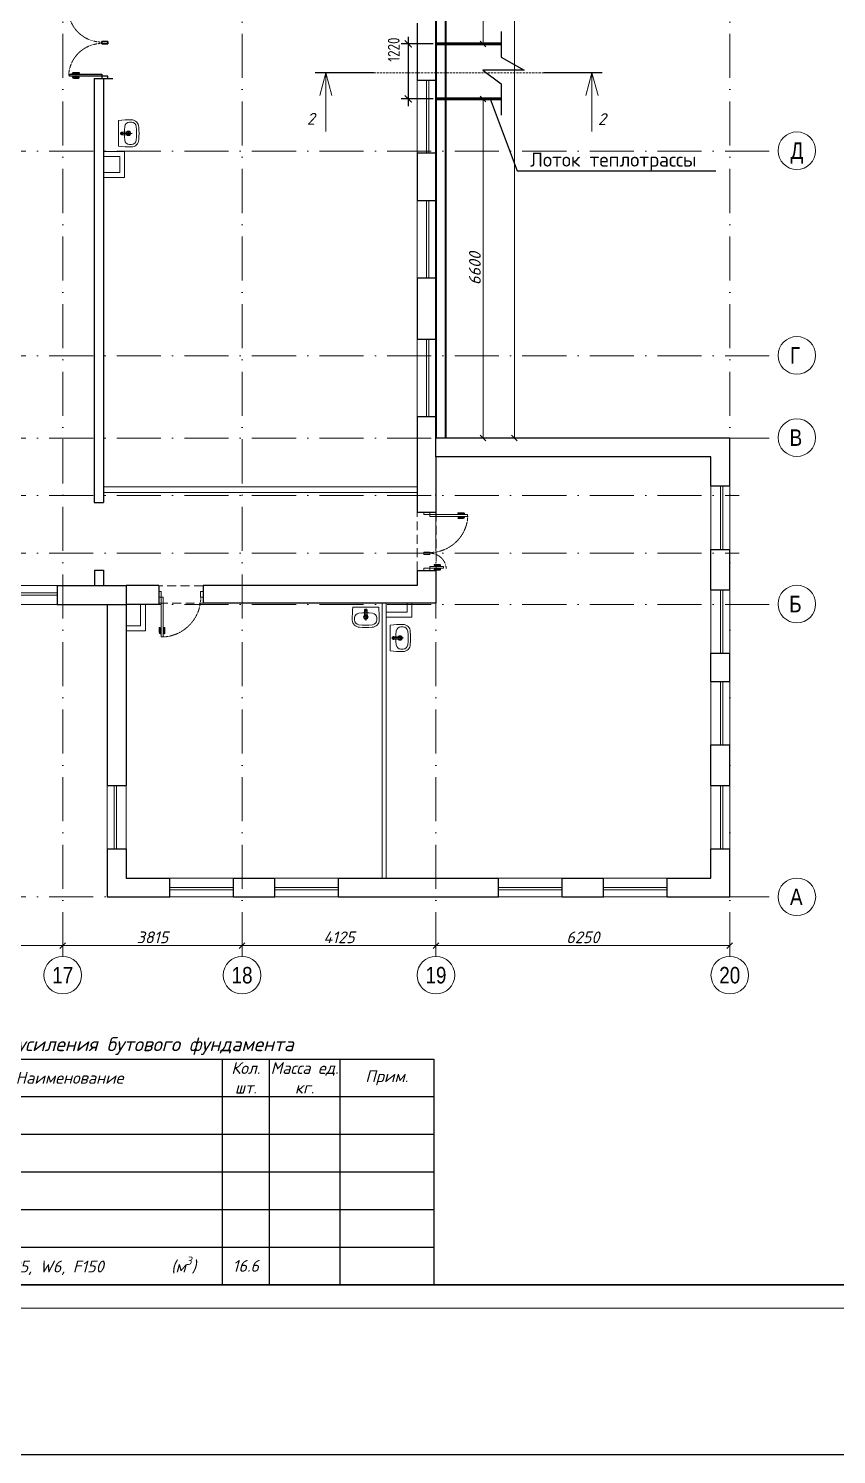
# Model space of a CAD drawing. Header units: millimetres. Extents: x 10124 to 8132345, y -95635 to 1386204.
# Drawn here: x 80125 to 97313, y -56025 to -25689 of the extents above; entities that cross this region are included whole.
import ezdxf
from ezdxf import colors
from ezdxf.entities.mleader import LeaderData, LeaderLine
from ezdxf.enums import TextEntityAlignment as Align
from ezdxf.math import Vec2, Vec3

# ---------------------------------------------------------------- set-up
doc = ezdxf.new("R2010")
doc.units = ezdxf.units.MM
for name, pattern in [('01_base$0$DASHED2', [0.375, 0.25, -0.125]), ('ADSK_Штрих_ш2 п1_5', [4.5, 3, -1.5]), ('DASHED2', [0.375, 0.25, -0.125]), ('HIDDEN', [9.525, 6.35, -3.175]), ('K5LT32768', [0]), ('OS', [5.75, 3.75, -1, 0, -1])]:
    doc.linetypes.add(name, pattern=pattern)
doc.layers.get('DEFPOINTS').update_dxf_attribs({"color": 1})
for name, color, linetype, lineweight in [('--дМой', 7, 'Continuous', 9), ('013', 7, 'Continuous', 13), ('Raz', 7, 'Continuous', 0), ('АР_Двери', 5, 'Continuous', 18), ('АР_Демонтаж_Стены', 250, 'Continuous', 18), ('АР_Оси', 193, 'Continuous', 9), ('Сан.техника', 153, 'Continuous', 9), ('ТЕКСТ', 214, 'Continuous', 20)]:
    doc.layers.add(name, color=color, linetype=linetype, lineweight=lineweight)
doc.layers.add('Демонтаж', color=7, linetype='DASHED2', lineweight=25, true_color=0xff0a0a)
doc.layers.add('К3 канажка д50', color=7, linetype='Continuous', lineweight=70, true_color=0x25670a)
doc.layers.add('ИД Размерная', color=7, linetype='Continuous')
doc.layers.add('ТЗК', color=250, linetype='Continuous')
doc.styles.add('01_base$0$UNKTextStyle_ISO', font='arial.ttf')
doc.styles.add('100', font='isocpeui.ttf', dxfattribs={"height": 250})
doc.styles.add('Arial', font='ARIALN.TTF')
doc.styles.add('GOST', font='isocpeur.TTF')
doc.styles.add('БДА100', font='romand.shx', dxfattribs={"width": 0.7})
doc.styles.add('ГОСТ', font='isocpeur.TTF')
doc.styles.add('ГОСТ 2.304', font='CS_Gost2304.shx')
doc.dimstyles.new('0.25', dxfattribs={"dimtxt": 250, "dimasz": 120, "dimexe": 50, "dimexo": 50, "dimgap": 50, "dimtad": 1, "dimlfac": 0.25, "dimtxsty": '100', "dimblk": 'OBLIQUE', "dimcen": 2.5, "dimclrt": 1, "dimadec": 0, "dimazin": 0, "dimtfac": 1, "dimtmove": 0, "dimatfit": 3, "dimfxl": 1, "dimlwd": 15, "dimlwe": 15, "dimarcsym": 0})
doc.dimstyles.new('100', dxfattribs={"dimtxt": 250, "dimasz": 120, "dimexe": 50, "dimexo": 50, "dimgap": 50, "dimtad": 1, "dimtxsty": '100', "dimblk": 'OBLIQUE', "dimcen": 2.5, "dimadec": 0, "dimazin": 0, "dimtfac": 1, "dimtmove": 0, "dimatfit": 3, "dimfxl": 1, "dimlwd": 15, "dimlwe": 15, "dimarcsym": 0})
doc.dimstyles.new('БДА1', dxfattribs={"dimtxt": 2, "dimasz": 1, "dimexe": 0.7, "dimexo": 0, "dimgap": 0.8, "dimtad": 1, "dimdec": 0, "dimrnd": 1, "dimzin": 0, "dimdsep": 46, "dimtxsty": 'БДА100', "dimblk": 'OBLIQUE', "dimcen": 2, "dimdle": 1, "dimadec": 0, "dimazin": 0, "dimtfac": 1, "dimtdec": 0, "dimtmove": 1, "dimatfit": 3, "dimldrblk": 'NONE', "dimfxl": 0.7, "dimtolj": 1, "dimtzin": 0, "dimlwd": -1, "dimlwe": -1, "dimarcsym": 0})
doc.dimstyles.new('СПДС$0', dxfattribs={"dimscale": 100, "dimtxt": 2.5, "dimasz": 1.5, "dimexe": 1.5, "dimexo": 0.625, "dimtad": 1, "dimdec": 0, "dimtxsty": 'ГОСТ 2.304', "dimblk": 'ARCHTICK', "dimcen": 2.5, "dimdle": 1.5, "dimclrd": 256, "dimclre": 256, "dimclrt": 256, "dimadec": 0, "dimazin": 0, "dimtfac": 1, "dimtdec": 0, "dimtmove": 1, "dimatfit": 3, "dimfxl": 1, "dimlwd": -1, "dimlwe": -1, "dimarcsym": 0})

# ---------------------------------------------------------------- blocks, each defined once
blk = doc.blocks.new('*U861')
for points in [[(0, -12.5), (0, 0), (5, 0), (5, -12.5), (0, -12.5)], [(85, -12.5), (85, 0), (90, 0), (90, -12.5), (85, -12.5)]]:
    blk.add_lwpolyline(points)
blk.add_lwpolyline([(5, -12.5), (5, -92.5), (9, -92.5), (9, -12.5)], close=True)
at = {"color": 8}
for points in [[(5, -86.5), (3.7, -86.5, -0.414214), (1, -83.8), (1, -73.2, -0.414214), (1.7, -72.5), (2.3, -72.5, -0.414214), (3, -73.2), (3, -83.8, 0.414214), (3.7, -84.5), (5, -84.5)], [(9, -86.5), (10.3, -86.5, 0.414214), (13, -83.8), (13, -73.2, 0.414214), (12.3, -72.5), (11.7, -72.5, 0.414214), (11, -73.2), (11, -83.8, -0.414214), (10.3, -84.5), (9, -84.5)]]:
    blk.add_lwpolyline(points, format="xyb", dxfattribs=at)
at = {"color": 8, "linetype": '01_base$0$DASHED2', "lineweight": 9}
blk.add_arc((4.5, -12.5), 81, 272.5473, 0, dxfattribs=at)
at = {"ltscale": 100, "style": '01_base$0$UNKTextStyle_ISO', "width": 0.8}
blk.add_attdef('МАРКА', text='', height=20, dxfattribs=at).set_placement((58.2, 22.1), align=Align.MIDDLE_CENTER)
blk = doc.blocks.new('*U858')
for points in [[(0, -12.5), (0, 0), (5, 0), (5, -12.5), (0, -12.5)], [(34, -12.5), (34, 0), (39, 0), (39, -12.5), (34, -12.5)]]:
    blk.add_lwpolyline(points)
at = {"color": 8}
for points in [[(5, -35.5), (3.7, -35.5, -0.414214), (1, -32.8), (1, -22.2, -0.414214), (1.7, -21.5), (2.3, -21.5, -0.414214), (3, -22.2), (3, -32.8, 0.414214), (3.7, -33.5), (5, -33.5)], [(9, -35.5), (10.3, -35.5, 0.414214), (13, -32.8), (13, -22.2, 0.414214), (12.3, -21.5), (11.7, -21.5, 0.414214), (11, -22.2), (11, -32.8, -0.414214), (10.3, -33.5), (9, -33.5)]]:
    blk.add_lwpolyline(points, format="xyb", dxfattribs=at)
blk.add_lwpolyline([(5, -12.5), (5, -41.5), (9, -41.5), (9, -12.5)], close=True)
at = {"color": 8, "linetype": '01_base$0$DASHED2', "lineweight": 9}
blk.add_arc((1.9, -12.5), 35.1, 272.5473, 0, dxfattribs=at)
at = {"ltscale": 100, "style": '01_base$0$UNKTextStyle_ISO', "width": 0.8}
blk.add_attdef('МАРКА', text='', height=20, dxfattribs=at).set_placement((58.2, 22.1), align=Align.MIDDLE_CENTER)
blk = doc.blocks.new('*U848')
at = {"color": 8}
for points in [[(5, 76.2), (3.7, 76.2, 0.414214), (1, 73.5), (1, 62.8, 0.414214), (1.7, 62.2), (2.3, 62.2, 0.414214), (3, 62.8), (3, 73.5, -0.414214), (3.7, 74.2), (5, 74.2)], [(9, 76.2), (10.3, 76.2, -0.414214), (13, 73.5), (13, 62.8, -0.414214), (12.3, 62.2), (11.7, 62.2, -0.414214), (11, 62.8), (11, 73.5, 0.414214), (10.3, 74.2), (9, 74.2)]]:
    blk.add_lwpolyline(points, format="xyb", dxfattribs=at)
blk.add_lwpolyline([(5, 12.5), (5, 82.2), (9, 82.2), (9, 12.5)], close=True)
for points in [[(0, 12.5), (0, 0), (5, 0), (5, 12.5), (0, 12.5)], [(74.7, 12.5), (74.7, 0), (79.7, 0), (79.7, 12.5), (74.7, 12.5)]]:
    blk.add_lwpolyline(points)
at = {"color": 8, "linetype": '01_base$0$DASHED2', "lineweight": 9}
blk.add_arc((4, 12.5), 71.7, 0, 87.4527, dxfattribs=at)
at = {"ltscale": 100, "style": '01_base$0$UNKTextStyle_ISO', "width": 0.8}
blk.add_attdef('МАРКА', text='', height=20, dxfattribs=at).set_placement((58.2, 34.6), align=Align.MIDDLE_CENTER)
blk = doc.blocks.new('*U849')
at = {"color": 8}
for points in [[(5, 75), (3.7, 75, 0.414214), (1, 72.3), (1, 61.7, 0.414214), (1.7, 61), (2.3, 61, 0.414214), (3, 61.7), (3, 72.3, -0.414214), (3.7, 73), (5, 73)], [(9, 75), (10.3, 75, -0.414214), (13, 72.3), (13, 61.7, -0.414214), (12.3, 61), (11.7, 61, -0.414214), (11, 61.7), (11, 72.3, 0.414214), (10.3, 73), (9, 73)]]:
    blk.add_lwpolyline(points, format="xyb", dxfattribs=at)
blk.add_lwpolyline([(5, 12.5), (5, 81), (9, 81), (9, 12.5)], close=True)
for points in [[(0, 12.5), (0, 0), (5, 0), (5, 12.5), (0, 12.5)], [(73.5, 12.5), (73.5, 0), (78.5, 0), (78.5, 12.5), (73.5, 12.5)]]:
    blk.add_lwpolyline(points)
at = {"color": 8, "linetype": '01_base$0$DASHED2', "lineweight": 9}
blk.add_arc((3.9, 12.5), 70.6, 0, 87.4527, dxfattribs=at)
at = {"ltscale": 100, "style": '01_base$0$UNKTextStyle_ISO', "width": 0.8}
blk.add_attdef('МАРКА', text='', height=20, dxfattribs=at).set_placement((58.2, 34.6), align=Align.MIDDLE_CENTER)
blk = doc.blocks.new('01_base$0$Раковина_550')
at = {"layer": 'Сан.техника'}
for p, q in [((-54, 211), (54, 211)), ((-29, 70), (29, 70)), ((-28, 71), (-28, 193)), ((-28, 193), (-28, 71)), ((-28, 71), (-28, 70)), ((-20, 213), (-20, 213)), ((0, 157), (0, 285)), ((0, 37), (0, 226)), ((0, 99), (0, 42)), ((12, 218), (12, 218)), ((28, 193), (28, 71)), ((28, 71), (28, 193)), ((28, 193), (28, 193)), ((28, 70), (28, 71))]:
    blk.add_line(p, q, dxfattribs=at)
at = {"layer": 'Сан.техника', "flags": 128}
blk.add_lwpolyline([(275, 0), (-275, 0, -0.025815), (-288, 275, -0.414214), (-134, 428, -0.047619), (134, 428, -0.414214), (288, 275, -0.025815)], format="xyb", close=True, dxfattribs=at)
at = {"layer": 'Сан.техника'}
for centre, radius in [((0, 211), 48), ((0, 211), 33.3), ((0, 70), 22.4)]:
    blk.add_circle(centre, radius, dxfattribs=at)
for centre, radius, start, end in [((-134, 274), 102, 96.1194, 179.7054), ((0, -978), 1362, 83.8806, 96.1194), ((134, 274), 102, 0.2946, 83.8806), ((2380, 261), 2617, 179.7054, 180.6902), ((-134, 231), 102, 180.6902, 263.8874), ((0, 1484), 1362, 263.8874, 276.1126), ((0, 193), 28.1, 359.9805, 180.0195), ((0, 193), 28.2, 0.0989, 0.3073), ((0, 70), 28.1, 359.6109, 359.6968), ((134, 231), 102, 276.1126, 359.3098), ((-2380, 261), 2617, 359.3098, 0.2946)]:
    blk.add_arc(centre, radius, start, end, dxfattribs=at)
for points, knots in [([(0, 41), (-2, 41), (-4, 42), (-6, 42), (-7, 42), (-9, 43), (-11, 44), (-13, 44), (-14, 45), (-16, 46), (-18, 47), (-19, 48), (-20, 50), (-22, 51), (-23, 53), (-24, 54), (-25, 56), (-26, 57), (-27, 59), (-27, 61), (-28, 63), (-28, 65), (-29, 66), (-29, 68), (-29, 70), (-29, 72), (-29, 74), (-28, 76), (-28, 76), (-28, 76), (-28, 76)], [0, 0, 0, 0, 1, 1, 1, 2, 2, 2, 3, 3, 3, 4, 4, 4, 5, 5, 5, 6, 6, 6, 7, 7, 7, 8, 8, 8, 9, 9, 9, 10, 10, 10, 10]), ([(29, 70), (29, 68), (29, 66), (28, 65), (28, 63), (27, 61), (27, 59), (26, 57), (25, 56), (24, 54), (23, 53), (22, 51), (20, 50), (19, 48), (18, 47), (16, 46), (14, 45), (13, 44), (11, 44), (9, 43), (7, 42), (6, 42), (4, 42), (2, 41), (0, 41)], [0, 0, 0, 0, 1, 1, 1, 2, 2, 2, 3, 3, 3, 4, 4, 4, 5, 5, 5, 6, 6, 6, 7, 7, 7, 8, 8, 8, 8]), ([(28, 76), (28, 76), (28, 76), (28, 76), (29, 74), (29, 72), (29, 70)], [0, 0, 0, 0, 1, 1, 1, 2, 2, 2, 2])]:
    blk.add_open_spline(points, degree=3, knots=knots, dxfattribs=at)
blk = doc.blocks.new('_OBLIQUE')
at = {"color": 0, "linetype": 'ByBlock'}
blk.add_line((-0.5, -0.5), (0.5, 0.5), dxfattribs=at)
blk = doc.blocks.new('*D1015')
at = {"layer": '013', "color": 0, "lineweight": 15, "ltscale": 100, "transparency": 16777216}
for p, q in [((77810, -44617), (77810, -45248)), ((80853, -44612), (80853, -45248)), ((77810, -45198), (80853, -45198))]:
    blk.add_line(p, q, dxfattribs=at)
at = {"layer": 'DEFPOINTS', "color": 0, "ltscale": 100, "transparency": 16777216}
for p in [(77810, -44567), (80853, -44562), (80853, -45198)]:
    blk.add_point(p, dxfattribs=at)
at = {"layer": '013', "color": 0, "lineweight": 15, "ltscale": 100, "transparency": 16777216, "xscale": 120, "yscale": 120, "zscale": 120, "rotation": 180}
blk.add_blockref('_OBLIQUE', (77810, -45198), dxfattribs=at)
at = {"layer": '013', "color": 0, "lineweight": 15, "ltscale": 100, "transparency": 16777216, "xscale": 120, "yscale": 120, "zscale": 120}
blk.add_blockref('_OBLIQUE', (80853, -45198), dxfattribs=at)
at = {"layer": '013', "color": 0, "ltscale": 100, "transparency": 16777216, "insert": (79332, -45023), "char_height": 250, "attachment_point": 5, "style": '100'}
blk.add_mtext('3045', dxfattribs=at)
blk = doc.blocks.new('*D1016')
at = {"layer": '013', "color": 0, "lineweight": 15, "ltscale": 100, "transparency": 16777216}
for p, q in [((80853, -44617), (80853, -45248)), ((84668, -44610), (84668, -45248)), ((80853, -45198), (84668, -45198))]:
    blk.add_line(p, q, dxfattribs=at)
at = {"layer": 'DEFPOINTS', "color": 0, "ltscale": 100, "transparency": 16777216}
for p in [(80853, -44567), (84668, -44560), (84668, -45198)]:
    blk.add_point(p, dxfattribs=at)
at = {"layer": '013', "color": 0, "lineweight": 15, "ltscale": 100, "transparency": 16777216, "xscale": 120, "yscale": 120, "zscale": 120, "rotation": 180}
blk.add_blockref('_OBLIQUE', (80853, -45198), dxfattribs=at)
at = {"layer": '013', "color": 0, "lineweight": 15, "ltscale": 100, "transparency": 16777216, "xscale": 120, "yscale": 120, "zscale": 120}
blk.add_blockref('_OBLIQUE', (84668, -45198), dxfattribs=at)
at = {"layer": '013', "color": 0, "ltscale": 100, "transparency": 16777216, "insert": (82761, -45023), "char_height": 250, "attachment_point": 5, "style": '100'}
blk.add_mtext('3815', dxfattribs=at)
blk = doc.blocks.new('*D1017')
at = {"layer": '013', "color": 0, "lineweight": 15, "ltscale": 100, "transparency": 16777216}
for p, q in [((84668, -44617), (84668, -45248)), ((88793, -44610), (88793, -45248)), ((84668, -45198), (88793, -45198))]:
    blk.add_line(p, q, dxfattribs=at)
at = {"layer": 'DEFPOINTS', "color": 0, "ltscale": 100, "transparency": 16777216}
for p in [(84668, -44567), (88793, -44560), (88793, -45198)]:
    blk.add_point(p, dxfattribs=at)
at = {"layer": '013', "color": 0, "lineweight": 15, "ltscale": 100, "transparency": 16777216, "xscale": 120, "yscale": 120, "zscale": 120, "rotation": 180}
blk.add_blockref('_OBLIQUE', (84668, -45198), dxfattribs=at)
at = {"layer": '013', "color": 0, "lineweight": 15, "ltscale": 100, "transparency": 16777216, "xscale": 120, "yscale": 120, "zscale": 120}
blk.add_blockref('_OBLIQUE', (88793, -45198), dxfattribs=at)
at = {"layer": '013', "color": 0, "ltscale": 100, "transparency": 16777216, "insert": (86730, -45023), "char_height": 250, "attachment_point": 5, "style": '100'}
blk.add_mtext('4125', dxfattribs=at)
blk = doc.blocks.new('*D1018')
at = {"layer": '013', "color": 0, "lineweight": 15, "ltscale": 100, "transparency": 16777216}
for p, q in [((88793, -44617), (88793, -45248)), ((95043, -44606), (95043, -45248)), ((88793, -45198), (95043, -45198))]:
    blk.add_line(p, q, dxfattribs=at)
at = {"layer": 'DEFPOINTS', "color": 0, "ltscale": 100, "transparency": 16777216}
for p in [(88793, -44567), (95043, -44556), (95043, -45198)]:
    blk.add_point(p, dxfattribs=at)
at = {"layer": '013', "color": 0, "lineweight": 15, "ltscale": 100, "transparency": 16777216, "xscale": 120, "yscale": 120, "zscale": 120, "rotation": 180}
blk.add_blockref('_OBLIQUE', (88793, -45198), dxfattribs=at)
at = {"layer": '013', "color": 0, "lineweight": 15, "ltscale": 100, "transparency": 16777216, "xscale": 120, "yscale": 120, "zscale": 120}
blk.add_blockref('_OBLIQUE', (95043, -45198), dxfattribs=at)
at = {"layer": '013', "color": 0, "ltscale": 100, "transparency": 16777216, "insert": (91918, -45023), "char_height": 250, "attachment_point": 5, "style": '100'}
blk.add_mtext('6250', dxfattribs=at)
blk = doc.blocks.new('*U850')
blk.add_lwpolyline([(5, 12.5), (5, 96.5), (9, 96.5), (9, 12.5)], close=True)
at = {"color": 8}
for points in [[(5, 90.5), (3.7, 90.5, 0.414214), (1, 87.8), (1, 77.2, 0.414214), (1.7, 76.5), (2.3, 76.5, 0.414214), (3, 77.2), (3, 87.8, -0.414214), (3.7, 88.5), (5, 88.5)], [(9, 90.5), (10.3, 90.5, -0.414214), (13, 87.8), (13, 77.2, -0.414214), (12.3, 76.5), (11.7, 76.5, -0.414214), (11, 77.2), (11, 87.8, 0.414214), (10.3, 88.5), (9, 88.5)]]:
    blk.add_lwpolyline(points, format="xyb", dxfattribs=at)
for points in [[(0, 12.5), (0, 0), (5, 0), (5, 12.5), (0, 12.5)], [(89, 12.5), (89, 0), (94, 0), (94, 12.5), (89, 12.5)]]:
    blk.add_lwpolyline(points)
at = {"color": 8, "linetype": '01_base$0$DASHED2', "lineweight": 9}
blk.add_arc((4.7, 12.5), 84.6, 0, 87.4527, dxfattribs=at)
at = {"ltscale": 100, "style": '01_base$0$UNKTextStyle_ISO', "width": 0.8}
blk.add_attdef('МАРКА', text='', height=20, dxfattribs=at).set_placement((58.2, 34.6), align=Align.MIDDLE_CENTER)
blk = doc.blocks.new('*D1063')
at = {"layer": '013', "color": 0, "lineweight": 15, "ltscale": 100, "transparency": 16777216}
for p, q in [((88844, -27188), (89846, -27188)), ((89796, -27188), (89796, -34401)), ((88843, -34401), (89846, -34401))]:
    blk.add_line(p, q, dxfattribs=at)
at = {"layer": 'DEFPOINTS', "color": 0, "ltscale": 100, "transparency": 16777216}
for p in [(88794, -27188), (88793, -34401), (89796, -34401)]:
    blk.add_point(p, dxfattribs=at)
at = {"layer": '013', "color": 0, "lineweight": 15, "ltscale": 100, "transparency": 16777216, "xscale": 120, "yscale": 120, "zscale": 120}
for p, rotation in [((89796, -27188), 90), ((89796, -34401), 270)]:
    blk.add_blockref('_OBLIQUE', p, dxfattribs=dict(at, rotation=rotation))
at = {"layer": '013', "color": 1, "ltscale": 100, "transparency": 16777216, "insert": (89621, -30795), "char_height": 250, "attachment_point": 5, "rotation": 90, "style": '100'}
blk.add_mtext('6600', dxfattribs=at)
blk = doc.blocks.new('*D1064')
at = {"layer": '013', "color": 0, "lineweight": 15, "ltscale": 100, "transparency": 16777216}
for p, q in [((88843, -16858), (89846, -16858)), ((89796, -26018), (89796, -16858)), ((88844, -26018), (89846, -26018))]:
    blk.add_line(p, q, dxfattribs=at)
at = {"layer": 'DEFPOINTS', "color": 0, "ltscale": 100, "transparency": 16777216}
for p in [(88793, -16858), (89796, -16858), (88794, -26018)]:
    blk.add_point(p, dxfattribs=at)
at = {"layer": '013', "color": 0, "lineweight": 15, "ltscale": 100, "transparency": 16777216, "xscale": 120, "yscale": 120, "zscale": 120}
for p, rotation in [((89796, -16858), 90), ((89796, -26018), 270)]:
    blk.add_blockref('_OBLIQUE', p, dxfattribs=dict(at, rotation=rotation))
at = {"layer": '013', "color": 1, "ltscale": 100, "transparency": 16777216, "insert": (89621, -21438), "char_height": 250, "attachment_point": 5, "rotation": 90, "style": '100'}
blk.add_mtext('10120', dxfattribs=at)
blk = doc.blocks.new('_ArchTick')
at = {"color": 0, "linetype": 'ByBlock', "const_width": 0.15}
blk.add_lwpolyline([(-0.5, -0.5), (0.5, 0.5)], dxfattribs=at)
blk = doc.blocks.new('*D1050')
at = {"layer": 'DEFPOINTS', "color": 0, "transparency": 16777216}
for p in [(88794, -26018), (88204, -27188), (88794, -27188)]:
    blk.add_point(p, dxfattribs=at)
at = {"layer": 'ИД Размерная', "transparency": 16777216}
for p, q in [((88732, -26018), (88054, -26018)), ((88204, -25868), (88204, -27338)), ((88732, -27188), (88054, -27188))]:
    blk.add_line(p, q, dxfattribs=at)
at = {"layer": 'ИД Размерная', "transparency": 16777216, "xscale": 150, "yscale": 150, "zscale": 150}
for p, rotation in [((88204, -26018), 90), ((88204, -27188), 270)]:
    blk.add_blockref('_ArchTick', p, dxfattribs=dict(at, rotation=rotation))
at = {"layer": 'ИД Размерная', "transparency": 16777216, "insert": (87895, -26137), "char_height": 250, "attachment_point": 5, "rotation": 90, "style": 'ГОСТ 2.304'}
blk.add_mtext('1220', dxfattribs=at)
blk = doc.blocks.new('_None')
blk = doc.blocks.new('*D1066')
at = {"layer": 'DEFPOINTS', "color": 0, "transparency": 16777216}
for p, q in [((0, 0), (0, -34.62)), ((594, 0), (594, -34.62)), ((-5, -31.12), (599, -31.12))]:
    blk.add_line(p, q, dxfattribs=at)
for p in [(0, 0), (594, 0), (594, -31.12)]:
    blk.add_point(p, dxfattribs=at)
at = {"layer": 'DEFPOINTS', "color": 0, "transparency": 16777216, "xscale": 5, "yscale": 5, "zscale": 5, "rotation": 180}
blk.add_blockref('_OBLIQUE', (0, -31.12), dxfattribs=at)
at = {"layer": 'DEFPOINTS', "color": 0, "transparency": 16777216, "xscale": 5, "yscale": 5, "zscale": 5}
blk.add_blockref('_OBLIQUE', (594, -31.12), dxfattribs=at)
at = {"layer": 'DEFPOINTS', "color": 0, "lineweight": 0, "transparency": 16777216, "insert": (105, -22.12), "char_height": 10, "attachment_point": 5, "style": 'БДА100'}
blk.add_mtext('\\A1;594', dxfattribs=at)
blk = doc.blocks.new('*T1107')
at = {"layer": '013', "color": 0, "linetype": 'ByBlock', "lineweight": 30, "ltscale": 100, "transparency": 16777216}
for p, q in [((0, 0), (18500, 0)), ((0, 0), (0, -4800)), ((1500, 0), (1500, -4800)), ((7500, 0), (7500, -4800)), ((14000, 0), (14000, -4800)), ((15000, 0), (15000, -4800)), ((16500, 0), (16500, -4800)), ((18500, 0), (18500, -4800)), ((0, -800), (18500, -800)), ((0, -1600), (18500, -1600)), ((0, -2400), (18500, -2400)), ((0, -3200), (18500, -3200)), ((0, -4000), (18500, -4000)), ((0, -4800), (18500, -4800))]:
    blk.add_line(p, q, dxfattribs=at)
at = {"layer": '013', "color": 0, "lineweight": 30, "ltscale": 100, "transparency": 16777216, "char_height": 250, "style": '100'}
for s, insert, width, attachment_point in [('Поз.', (750, -400), 1497, 5), ('Обозначение', (4500, -400), 5997, 5), ('Наименование', (10750, -400), 6497, 5), ('Кол. шт.', (14500, -400), 997, 5), ('Масса ед. кг.', (15750, -400), 1497, 5), ('Прим.', (17500, -400), 1997, 5), ('1', (750, -1200), 1497, 5), ('ГОСТ 34028-2016', (4500, -1200), 5997, 5), ('2', (750, -2000), 1497, 5), ('ГОСТ 34028-2016', (4500, -2000), 5997, 5), ('3', (750, -2800), 1497, 5), ('ГОСТ 34028-2016', (4500, -2800), 5997, 5), ('4', (750, -3600), 1497, 5), ('ГОСТ 34028-2016', (4500, -3600), 5997, 5), ('\\A1; Бетон кл. В25, W6, F150         (м{\\H0.7x;\\S3^ ;})', (7502, -4400), 6497, 4), ('16.6', (14500, -4400), 997, 5)]:
    blk.add_mtext(s, dxfattribs=dict(at, insert=insert, width=width, attachment_point=attachment_point))
blk = doc.blocks.new('*D1117')
at = {"layer": '013', "color": 0, "lineweight": 15, "ltscale": 100, "transparency": 16777216}
for p, q in [((89043, -16658), (90513, -16658)), ((90463, -34401), (90463, -16658)), ((89043, -34401), (90513, -34401))]:
    blk.add_line(p, q, dxfattribs=at)
at = {"layer": 'DEFPOINTS', "color": 0, "ltscale": 100, "transparency": 16777216}
for p in [(88993, -16658), (90463, -16658), (88993, -34401)]:
    blk.add_point(p, dxfattribs=at)
at = {"layer": '013', "color": 0, "lineweight": 15, "ltscale": 100, "transparency": 16777216, "xscale": 120, "yscale": 120, "zscale": 120}
for p, rotation in [((90463, -16658), 90), ((90463, -34401), 270)]:
    blk.add_blockref('_OBLIQUE', p, dxfattribs=dict(at, rotation=rotation))
at = {"layer": '013', "color": 0, "ltscale": 100, "transparency": 16777216, "insert": (90287, -23174), "char_height": 250, "attachment_point": 5, "rotation": 90, "style": '100'}
blk.add_mtext('17745', dxfattribs=at)
blk = doc.blocks.new('*U1065')
at = {"color": 137, "lineweight": 35, "ltscale": 10}
blk.add_line((8.04, 5), (589, 5), dxfattribs=at)
at = {"color": 44, "lineweight": 20, "ltscale": 10}
blk.add_line((0, 0), (594, 0), dxfattribs=at)
at = {"color": 44, "lineweight": 13, "style": 'GOST', "oblique": 10, "width": 0.8}
for tag in ['ФОРМАТВЕРТ', 'ФОРМАТГОРИЗ']:
    blk.add_attdef(tag, (542.98, 1.6), '', height=2, dxfattribs=at)
at = {"layer": 'DEFPOINTS', "color": 251, "lineweight": 0}
dim = blk.add_linear_dim(base=(594, -31.12), p1=(0, 0), p2=(594, 0), dimstyle='БДА1', override={"dimscale": 5}, dxfattribs=at)
dim.commit()
dim.dimension.update_dxf_attribs({"geometry": '*D1066', "text_midpoint": (105, -31.12), "dimtype": 160})

msp = doc.modelspace()

# ---------------------------------------------------------------- linework, layer by layer
at = {"layer": '--дМой', "lineweight": 30}
for p, q in [((87469.083, -26633.738), (86226.203, -26633.738)), ((92331.227, -26633.738), (91088.348, -26633.738))]:
    msp.add_line(p, q, dxfattribs=at)
at = {"layer": '--дМой', "linetype": 'ADSK_Штрих_ш2 п1_5', "ltscale": 15}
msp.add_line((91088.348, -26633.738), (87469.083, -26633.738), dxfattribs=at)
at = {"layer": '--дМой'}
for points in [[(86451.146, -27876.617), (86451.146, -26633.738), (86579.819, -27113.949), (86451.146, -26633.738), (86322.474, -27113.949)], [(92111.564, -27876.617), (92111.564, -26633.738), (92240.236, -27113.949), (92111.564, -26633.738), (91982.891, -27113.949)]]:
    msp.add_lwpolyline(points, dxfattribs=at)
msp.add_lwpolyline([(90182.386, -25749.235), (90182.386, -26298.59), (90667.443, -26578.638), (89791.755, -26578.638), (90182.386, -26864.424), (90182.386, -27533.163)])
at = {"layer": 'АР_Демонтаж_Стены', "linetype": 'HIDDEN', "lineweight": 20, "ltscale": 30}
for points in [[(88394.908, -35981.498), (88793.782, -35981.196), (88795.044, -37221.196), (88396.17, -37221.498)], [(82897.205, -37911.196), (83837.205, -37911.196), (83837.205, -37544.144), (82897.205, -37544.144)]]:
    msp.add_lwpolyline(points, close=True, dxfattribs=at)
at = {"layer": 'АР_Оси', "linetype": 'OS', "ltscale": 250}
for p, q in [((80853.108, -45428.314), (80853.108, -12136.619)), ((84668.108, -45428.314), (84668.108, -12136.619)), ((88792.52, -45428.314), (88792.52, -12136.619)), ((95042.52, -45428.314), (95042.52, -12136.619)), ((70502.808, -28296.196), (96070.045, -28296.196)), ((70502.808, -32651.196), (96070.045, -32651.196)), ((70502.808, -34401.196), (96070.045, -34401.196)), ((70502.808, -35624.777), (95242.52, -35624.777)), ((70502.808, -36853.656), (95242.52, -36853.656)), ((70502.808, -37941.196), (96070.045, -37941.196)), ((70502.808, -44161.196), (96070.045, -44161.196))]:
    msp.add_line(p, q, dxfattribs=at)
at = {"layer": 'Демонтаж', "color": 6, "linetype": 'ByBlock', "lineweight": 40, "ltscale": 100}
for points in [[(81616.969, -16658.06), (88992.52, -16658.06), (88992.52, -34401.196)], [(81616.969, -16858.06), (88792.52, -16858.06), (88792.52, -34401.196)]]:
    msp.add_lwpolyline(points, dxfattribs=at)
at = {"layer": 'К3 канажка д50', "lineweight": 60}
for p, q in [((88794.229, -26017.863), (90175.611, -26017.863)), ((88794.229, -27187.863), (90175.611, -27187.863))]:
    msp.add_line(p, q, dxfattribs=at)
at = {"layer": 'ТЗК', "lineweight": 30, "ltscale": 100}
for p, q in [((88392.52, -25574.694), (88392.52, -26784.694)), ((88792.52, -25574.694), (88792.52, -26784.694)), ((81520.24, -26752.853), (81920.24, -26752.853)), ((88392.52, -26784.694), (88792.52, -26784.694)), ((88392.52, -28334.694), (88792.52, -28334.694)), ((88392.52, -28334.694), (88392.52, -29344.694)), ((88792.52, -28334.694), (88792.52, -29344.694)), ((88392.52, -29344.694), (88792.52, -29344.694)), ((88392.52, -30994.694), (88792.52, -30994.694)), ((88392.52, -30994.694), (88392.52, -32294.694)), ((88792.52, -30994.694), (88792.52, -32294.694)), ((88392.52, -32294.694), (88792.52, -32294.694)), ((88392.52, -33944.694), (88792.52, -33944.694)), ((88792.52, -34801.196), (88792.52, -34401.196)), ((94642.52, -35421.136), (95042.52, -35421.136)), ((81520.24, -35772.335), (81720.24, -35772.335)), ((88405.02, -35981.196), (88792.52, -35981.196)), ((94642.52, -36771.136), (95042.52, -36771.136)), ((81526.606, -37212.335), (81721.44, -37212.335)), ((88392.52, -37221.196), (88792.52, -37221.196)), ((80736.101, -37541.196), (80736.101, -37941.196)), ((82897.205, -37541.196), (82897.205, -37941.196)), ((83837.205, -37541.196), (83837.205, -37911.196)), ((94642.52, -37631.136), (95042.52, -37631.136)), ((81800.24, -37941.196), (82200.24, -37941.196)), ((94642.52, -38981.136), (95042.52, -38981.136)), ((94642.52, -39581.256), (95042.52, -39581.256)), ((94642.52, -40931.256), (95042.52, -40931.256)), ((81800.24, -41791.256), (82200.24, -41791.256)), ((94642.52, -41791.256), (95042.52, -41791.256)), ((81800.24, -43141.256), (82200.24, -43141.256)), ((94642.52, -43141.256), (95042.52, -43141.256)), ((83132.694, -44161.196), (83132.694, -43761.196)), ((84482.694, -44161.196), (84482.694, -43761.196)), ((85367.787, -44161.196), (85367.787, -43761.196)), ((86717.787, -44161.196), (86717.787, -43761.196)), ((90124.973, -44161.196), (90124.973, -43761.196)), ((91474.973, -44161.196), (91474.973, -43761.196)), ((92360.066, -44161.196), (92360.066, -43761.196)), ((93710.066, -44161.196), (93710.066, -43761.196))]:
    msp.add_line(p, q, dxfattribs=at)
at = {"layer": 'ТЗК', "lineweight": 20, "ltscale": 100}
for p, q in [((88592.52, -26784.694), (88592.52, -28334.694)), ((88642.52, -26784.694), (88642.52, -28334.694)), ((88592.52, -29344.694), (88592.52, -30994.694)), ((88642.52, -29344.694), (88642.52, -30994.694)), ((88592.52, -32294.694), (88592.52, -33944.694)), ((88642.52, -32294.694), (88642.52, -33944.694)), ((88392.52, -35441.196), (81720.24, -35441.196)), ((94842.52, -35421.136), (94842.52, -36771.136)), ((94892.52, -35421.136), (94892.52, -36771.136)), ((88392.52, -35561.196), (81720.24, -35561.196)), ((79106.101, -37691.196), (80736.101, -37691.196)), ((79106.101, -37741.196), (80736.101, -37741.196)), ((87730.884, -37911.196), (87730.884, -43761.196)), ((94842.52, -37631.136), (94842.52, -38981.136)), ((94892.52, -37631.136), (94892.52, -38981.136)), ((94842.52, -39581.256), (94842.52, -40931.256)), ((94892.52, -39581.256), (94892.52, -40931.256)), ((81950.24, -41791.256), (81950.24, -43141.256)), ((82000.24, -41791.256), (82000.24, -43141.256)), ((94842.52, -41791.256), (94842.52, -43141.256)), ((94892.52, -41791.256), (94892.52, -43141.256)), ((84482.694, -43961.196), (83132.694, -43961.196)), ((86717.787, -43961.196), (85367.787, -43961.196)), ((91474.973, -43961.196), (90124.973, -43961.196)), ((93710.066, -43961.196), (92360.066, -43961.196)), ((84482.694, -44011.196), (83132.694, -44011.196)), ((86717.787, -44011.196), (85367.787, -44011.196)), ((91474.973, -44011.196), (90124.973, -44011.196)), ((93710.066, -44011.196), (92360.066, -44011.196))]:
    msp.add_line(p, q, dxfattribs=at)
at = {"layer": 'ТЗК', "lineweight": 30, "ltscale": 100}
for points in [[(81520.24, -26752.853), (81520.24, -35772.335)], [(81720.24, -26752.853), (81720.24, -35772.335)], [(88392.52, -33944.694), (88392.52, -35981.196)], [(95042.52, -35421.136), (95042.52, -34401.196), (88792.52, -34401.196), (88792.52, -33944.694)], [(94642.52, -35421.136), (94642.52, -34801.196), (88792.52, -34801.196)], [(88792.52, -34801.196), (88792.52, -35981.196)], [(94642.52, -37631.136), (94642.52, -36771.136)], [(95042.52, -37631.136), (95042.52, -36771.136)], [(81526.606, -37212.335), (81526.606, -37541.196)], [(81721.44, -37212.335), (81721.44, -37541.196)], [(88792.52, -37191.196), (88792.52, -37911.196), (83837.205, -37911.196)], [(88392.52, -37221.196), (88392.52, -37541.196), (83837.205, -37541.196)], [(80736.101, -37541.196), (82200.24, -37541.196), (82200.24, -41791.256)], [(82897.205, -37541.196), (82200.24, -37541.196)], [(80736.101, -37941.196), (81800.24, -37941.196), (81800.24, -41791.256)], [(82897.205, -37941.196), (82200.24, -37941.196)], [(94642.52, -39581.256), (94642.52, -38981.136)], [(95042.52, -39581.256), (95042.52, -38981.136)], [(94642.52, -41791.256), (94642.52, -40931.256)], [(95042.52, -41791.256), (95042.52, -40931.256)], [(81800.24, -43141.256), (81800.24, -44161.196), (83132.694, -44161.196)], [(82200.24, -43141.256), (82200.24, -43761.196), (82600.24, -43761.196), (83132.694, -43761.196)], [(93710.066, -44161.196), (95042.52, -44161.196), (95042.52, -43141.256)], [(93710.066, -43761.196), (94642.52, -43761.196), (94642.52, -43141.256)], [(84482.694, -43761.196), (85367.787, -43761.196)], [(86717.787, -43761.196), (90124.973, -43761.196)], [(91474.973, -43761.196), (92360.066, -43761.196)], [(84482.694, -44161.196), (85367.787, -44161.196)], [(86717.787, -44161.196), (90124.973, -44161.196)], [(91474.973, -44161.196), (92360.066, -44161.196)]]:
    msp.add_lwpolyline(points, dxfattribs=at)
at = {"layer": 'ТЗК', "lineweight": 20, "ltscale": 100}
for points in [[(88792.52, -26784.694), (88792.52, -28334.694), (88392.52, -28334.694), (88392.52, -26784.694)], [(88792.52, -29344.694), (88792.52, -30994.694), (88392.52, -30994.694), (88392.52, -29344.694)], [(88792.52, -32294.694), (88792.52, -33944.694), (88392.52, -33944.694), (88392.52, -32294.694)], [(95042.52, -35421.136), (95042.52, -36771.136), (94642.52, -36771.136), (94642.52, -35421.136)], [(79106.101, -37941.196), (80736.101, -37941.196), (80736.101, -37541.196), (79106.101, -37541.196)], [(88281.979, -38212.76), (87730.884, -38212.76), (87730.884, -37911.196), (88281.979, -37911.196)], [(95042.52, -37631.136), (95042.52, -38981.136), (94642.52, -38981.136), (94642.52, -37631.136)], [(95042.52, -39581.256), (95042.52, -40931.256), (94642.52, -40931.256), (94642.52, -39581.256)], [(81800.24, -41791.256), (81800.24, -43141.256), (82200.24, -43141.256), (82200.24, -41791.256)], [(95042.52, -41791.256), (95042.52, -43141.256), (94642.52, -43141.256), (94642.52, -41791.256)], [(83132.694, -44161.196), (84482.694, -44161.196), (84482.694, -43761.196), (83132.694, -43761.196)], [(86717.787, -44161.196), (85367.787, -44161.196), (85367.787, -43761.196), (86717.787, -43761.196)], [(90124.973, -44161.196), (91474.973, -44161.196), (91474.973, -43761.196), (90124.973, -43761.196)], [(93710.066, -44161.196), (92360.066, -44161.196), (92360.066, -43761.196), (93710.066, -43761.196)]]:
    msp.add_lwpolyline(points, close=True, dxfattribs=at)
for points in [[(82169.571, -28582.884), (82169.571, -28308.656), (81720.24, -28308.656)], [(81720.24, -28413.656), (82064.571, -28413.656), (82064.571, -28582.884)], [(81720.24, -28752.112), (82064.571, -28752.112), (82064.571, -28582.884)], [(82169.571, -28582.884), (82169.571, -28857.112), (81720.24, -28857.112)], [(87648.407, -43761.196), (87648.407, -37911.196)], [(88176.979, -37911.196), (88176.979, -38107.76), (87730.884, -38107.76)], [(82507.427, -37941.196), (82612.427, -37941.196), (82612.427, -38502.305), (82200.24, -38502.305)], [(82507.427, -37941.196), (82507.427, -38397.305), (82200.24, -38397.305)]]:
    msp.add_lwpolyline(points, dxfattribs=at)
at = {"layer": 'ТЗК', "linetype": 'K5LT32768', "lineweight": 18}
for centre in [(96469.964, -28288.101), (96469.964, -32643.101), (96469.964, -34393.101), (96469.964, -37933.101), (96470.045, -44161.196), (80853.108, -45828.314), (84668.108, -45828.314), (88792.52, -45828.314), (95042.52, -45828.314)]:
    msp.add_circle(centre, 400, dxfattribs=at)

# ---------------------------------------------------------------- block references
at = {"xscale": 100, "yscale": 100, "zscale": 100}
msp.add_blockref('*U1065', (67501.268, -52912.707), dxfattribs=at)
msp.add_blockref('*T1107', (70246.946, -47612.707))
at = {"layer": 'АР_Двери', "lineweight": 30, "ltscale": 100, "yscale": 10, "zscale": 10}
for name, p, xscale, rotation in [('*U861', (88536.27, -35981.196), -10, 90), ('*U858', (88536.27, -37221.196), 10, 90.00000000000001), ('*U850', (82897.205, -37663.696), -10, 180)]:
    msp.add_blockref(name, p, dxfattribs=dict(at, xscale=xscale, rotation=rotation))
at = {"layer": 'ТЗК', "lineweight": 30, "ltscale": 100, "yscale": 10, "zscale": 10, "rotation": 90}
for name, p, xscale in [('*U848', (81810.686, -25221.047), -10), ('*U849', (81810.686, -26752.853), 10)]:
    msp.add_blockref(name, p, dxfattribs=dict(at, xscale=xscale))
at = {"layer": 'ТЗК', "lineweight": 30, "xscale": -1}
for p, rotation in [((82041.746, -27920.31), 270), ((87299.07, -37997.384), 180), ((87818.616, -38655.043), 270)]:
    msp.add_blockref('01_base$0$Раковина_550', p, dxfattribs=dict(at, rotation=rotation))

# ---------------------------------------------------------------- texts
at = {"layer": 'Raz', "lineweight": 18, "char_height": 250, "width": 398.55002, "attachment_point": 7, "style": '100'}
for insert in [(86046.622, -27734.639), (92239.82, -27741.447)]:
    msp.add_mtext('2', dxfattribs=dict(at, insert=insert))
at = {"layer": 'ТЕКСТ', "style": '100'}
msp.add_text('Спецификация элементов усиления бутового фундамента', height=300, dxfattribs=at).set_placement((74786.076, -47445.033))
at = {"layer": 'ТЗК', "lineweight": 30, "style": 'Arial'}
for s, p in [('Д', (96472.039, -28288.101)), ('Г', (96435.033, -32643.101)), ('В', (96449.358, -34393.101)), ('Б', (96439.331, -37933.101)), ('А', (96458.035, -44161.196)), ('17', (80853.108, -45828.314)), ('18', (84668.108, -45828.314)), ('19', (88792.52, -45828.314)), ('20', (95042.52, -45828.314))]:
    msp.add_text(s, height=350, dxfattribs=at).set_placement(p, align=Align.MIDDLE_CENTER)

# ---------------------------------------------------------------- dimensions: what is measured, and where the dimension line sits
at = {"layer": '013', "ltscale": 100}
dim = msp.add_linear_dim(base=(90463.356, -16658.06), p1=(88992.52, -34401.196), p2=(88992.52, -16658.06), angle=90, dimstyle='100', override={"dimrnd": 5}, dxfattribs=at)
dim.commit()
dim.dimension.update_dxf_attribs({"geometry": '*D1117', "text_midpoint": (90463.356, -23173.624), "dimtype": 160})
for base, p1, p2, text, picture, middle in [((89796.217, -16858.06), (88794.229, -26017.863), (88792.52, -16858.06), '10120', '*D1064', (89621.217, -21437.961)), ((89796.217, -34401.196), (88794.229, -27187.863), (88792.52, -34401.196), '6600', '*D1063', (89621.217, -30794.529))]:
    dim = msp.add_linear_dim(base=base, p1=p1, p2=p2, angle=90, text=text, dimstyle='0.25', dxfattribs=at)
    dim.commit()
    dim.dimension.update_dxf_attribs({"geometry": picture, "text_midpoint": middle})
for base, p1, p2, picture, middle in [((80853.108, -45197.732), (77810.24, -44566.636), (80853.108, -44561.507), '*D1015', (79331.674, -45022.732)), ((84668.108, -45197.732), (80853.108, -44566.636), (84668.108, -44560.205), '*D1016', (82760.608, -45022.732)), ((88792.52, -45197.732), (84668.108, -44566.636), (88792.52, -44559.684), '*D1017', (86730.314, -45022.732)), ((95042.52, -45197.732), (88792.52, -44566.636), (95042.52, -44556.101), '*D1018', (91917.52, -45022.732))]:
    dim = msp.add_linear_dim(base=base, p1=p1, p2=p2, dimstyle='100', override={"dimrnd": 5}, dxfattribs=at)
    dim.commit()
    dim.dimension.update_dxf_attribs({"geometry": picture, "text_midpoint": middle})
at = {"layer": 'ИД Размерная'}
dim = msp.add_linear_dim(base=(88204.229, -27187.863), p1=(88794.229, -26017.863), p2=(88794.229, -27187.863), angle=90, text='1220', dimstyle='СПДС$0', dxfattribs=at)
dim.commit()
dim.dimension.update_dxf_attribs({"geometry": '*D1050', "text_midpoint": (88082.841, -26136.733), "dimtype": 160})

# ---------------------------------------------------------------- leaders
ml = msp.add_multileader_mtext('Standard', dxfattribs=at)
ml.set_content('Лоток теплотрассы', color=256, style='ГОСТ')
ml.set_leader_properties(color=256, lineweight=-1)
ml.set_arrow_properties(name='NONE')
ml.build(insert=Vec2(0, 0))
ml.multileader.update_dxf_attribs({"text_left_attachment_type": 6, "text_right_attachment_type": 6, "dogleg_length": 3, "arrow_head_size": 5, "scale": 5})
ctx = ml.context
ctx.base_point, ctx.scale, ctx.char_height, ctx.arrow_head_size, ctx.landing_gap_size, ctx.plane_origin = Vec3(90785.857, -28717.642), 5, 300, 5, 10, Vec3(89716.698, -27197.445)
ctx.left_attachment, ctx.right_attachment = 6, 6
notes = []
notes.append((ctx, [(0, (1, 1, 0), (90770.857, -28717.642), (1, 0), 15, [(0, [(89949.068, -27187.863), (90521.397, -28717.642)], 0, [])])]))
ctx.mtext.insert, ctx.mtext.flow_direction = Vec3(90795.857, -28327.642), 5
for ctx, leaders in notes:
    for number, flags, end, landing, length, lines in leaders:
        leader = LeaderData()
        leader.index, (leader.has_last_leader_line, leader.has_dogleg_vector, leader.attachment_direction) = number, flags
        leader.last_leader_point, leader.dogleg_vector, leader.dogleg_length = Vec3(end), Vec3(landing), length
        for number, points, colour, breaks in lines:
            line = LeaderLine()
            line.index, line.vertices, line.color, line.breaks = number, Vec3.list(points), colors.encode_raw_color(colour), breaks
            leader.lines.append(line)
        ctx.leaders.append(leader)

doc.saveas('drawing.dxf')
